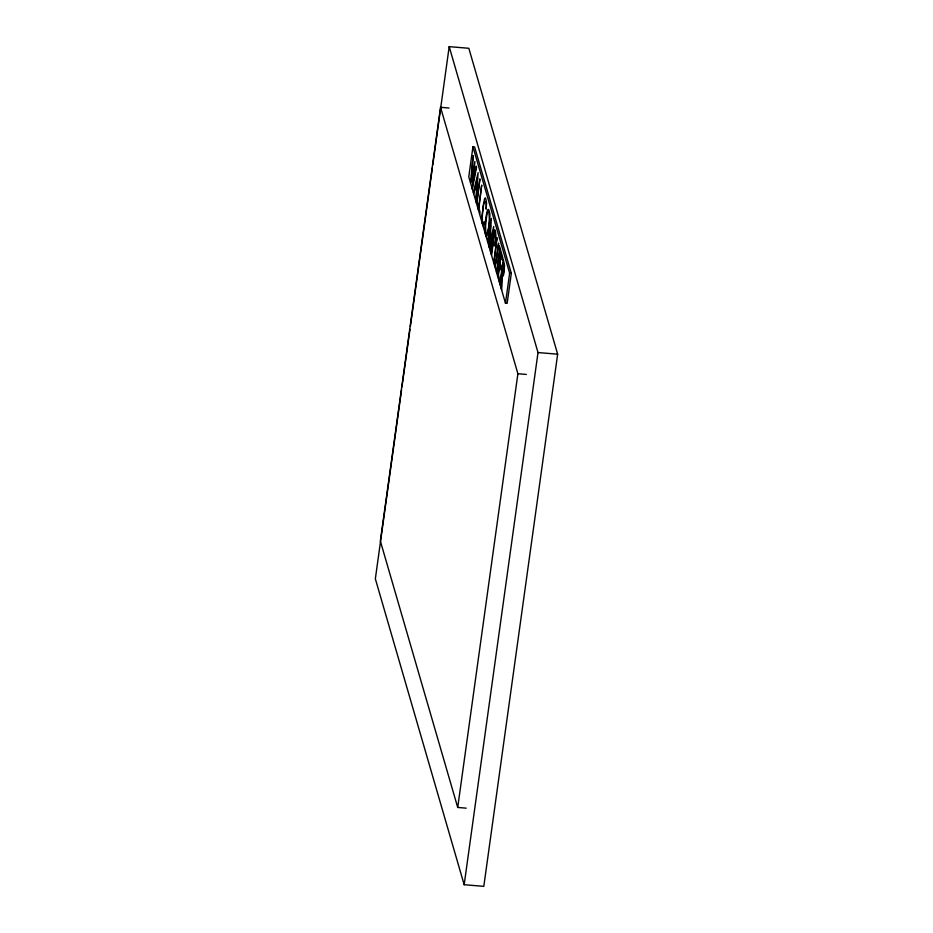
<?xml version="1.0" encoding="UTF-8"?>
<svg xmlns="http://www.w3.org/2000/svg" width="933" height="933" viewBox="0 0 933 933"><rect width="100%" height="100%" fill="white"/><g stroke="black" fill="none" stroke-linecap="round" stroke-linejoin="round"><path stroke-width="1.4" d="M501.313 288.787L501.732 273.416L500.158 284.787M501.662 289.965L502.234 275.142L502.899 276.25A6.333 0.921 -85.2 0 0 503.832 273.649L504.531 265.31L503.272 259.339L499.878 283.819M489.125 246.813L490.583 225.728L487.854 242.428M475.783 200.852L476.46 191.288L475.259 187.148L473.707 193.702M476.087 201.89L478.116 172.687L473.404 192.63M472.273 188.758L474.022 167.38L470.605 183.008M470.547 182.821L473.159 155.613L471.562 176.209L474.874 161.514L473.218 181.888L476.238 166.226L476.53 167.205L472.331 188.944M490.466 251.397L492.624 232.935L489.207 247.058M490.735 252.342L493.732 226.474L489.778 242.545L491.388 218.392L487.586 241.495M449.006 108.018L440.539 107.307L380.349 541.023L457.718 807.453L466.185 808.153M401.563 389.889L375.346 578.81L464.168 884.717L483.807 886.35L557.654 354.19L468.832 48.283L449.193 46.65L432.784 164.908M401.96 386.997L409.972 329.314M410.368 326.433L432.376 167.788M472.938 146.819L468.774 176.827L505.476 303.213L507.155 303.353L511.319 273.346L474.617 146.959L472.938 146.819L509.64 273.206L505.476 303.213M476.518 203.382L479.912 178.891L477.125 201.971L478.197 205.668L477.871 208.036M478.314 209.552L481.708 185.072L478.921 208.152L479.994 211.849L479.667 214.217M491.283 254.219L494.677 229.728C496.857 231.816 495.936 252.248 493.137 243.793L491.563 255.187M496.473 272.098L499.54 249.997L499.248 245.461L500.776 250.72L500.45 253.123L499.82 250.977L496.753 273.077M497.779 276.611L501.184 252.12L502.782 257.625L502.444 260.015L501.126 255.479L500.065 263.153L501.371 267.654L501.033 270.057L499.726 265.543L498.397 275.165L499.703 279.678L499.365 282.069M457.718 807.453L517.897 373.736L440.539 107.307M464.168 884.717L538.014 352.557L449.193 46.65M509.64 273.206L511.319 273.346M538.014 352.557L557.654 354.19M517.897 373.736L526.364 374.448M485.078 228.247C485.883 251.525 491.213 216.992 489.603 212.712C487.341 200.222 484.53 226.859 485.078 228.247M485.51 227.29L485.93 233.168A11.313 1.644 -85.2 0 0 487.189 233.063C491.703 219.838 487.854 195.638 485.51 227.29M481.918 216.549L482.163 223.349L483.352 225.938L484.355 221.902C481.066 226.661 482.699 211.581 482.758 210.053C483.061 200.338 487.003 197.213 486.128 209.167L486.56 202.858L485.696 198.239A13.575 1.971 -85.2 0 0 484.46 199.032L481.918 216.549M494.537 259.502L495.108 264.086A5.586 0.805 -85.2 0 0 495.726 262.628L498.56 243.093L496.356 261.741L494.805 266.686L494.175 259.094L496.997 237.693L494.537 259.502M504.1 267.188C503.96 278.675 500.38 271.585 503.225 262.686L504.1 267.188M495.505 237.588C495.365 249.088 491.796 241.95 494.63 233.087L495.505 237.588M477.428 178.005L476.67 188.501L475.713 185.224L477.428 178.005"/></g></svg>
